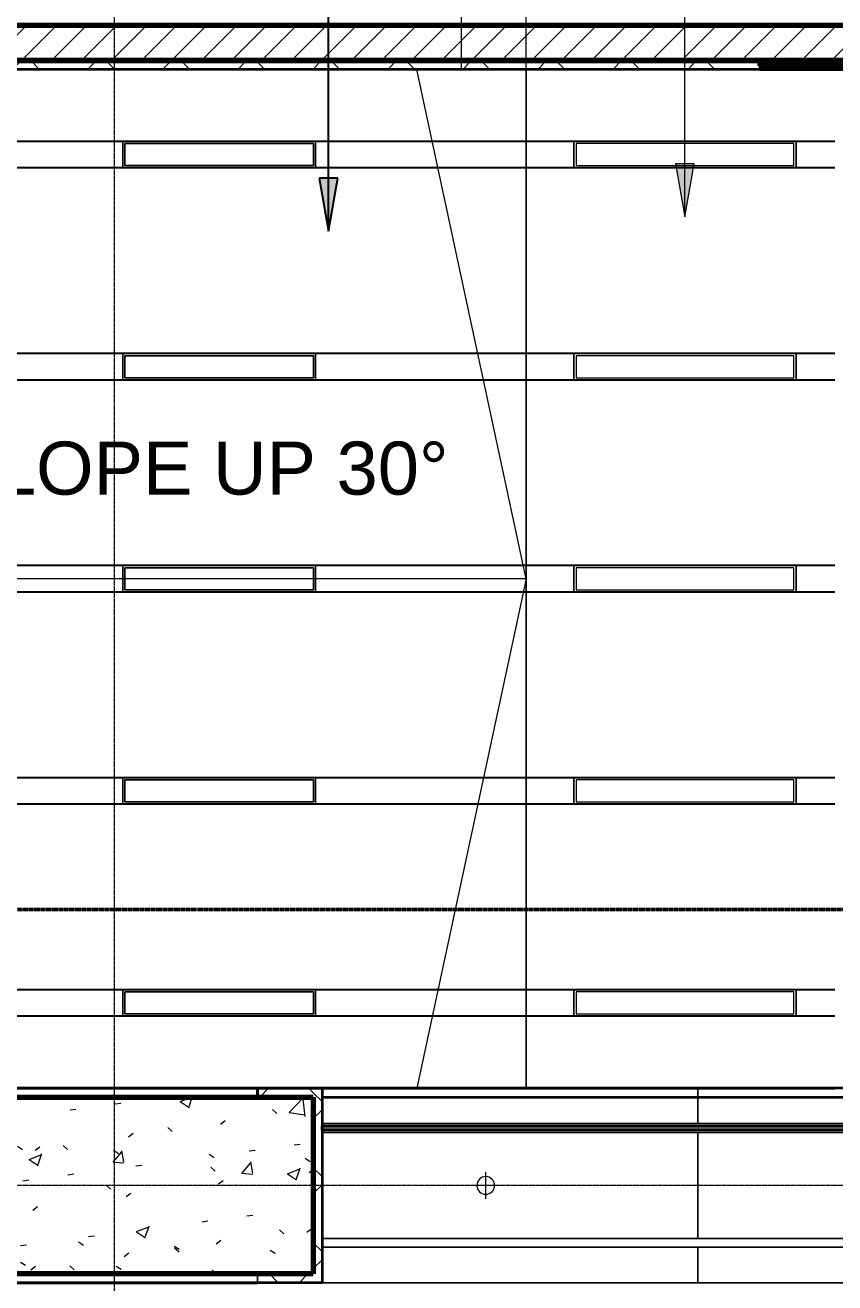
# Model space of a CAD drawing. Header units: millimetres. Extents: x -853228 to -774597, y -17231 to 22435.
# Drawn here: x -824987 to -820407, y 3028 to 10144 of the extents above; entities that cross this region are included whole.
import ezdxf
from ezdxf.xclip import XClip

# ---------------------------------------------------------------- set-up
doc = ezdxf.new("R2010")
doc.units = ezdxf.units.MM
doc.header["$XCLIPFRAME"] = 0
doc.linetypes.add('DPA_Grid _ Level 100', pattern=[10, 5.5, -1.6, 1.3, -1.6])
doc.linetypes.add('DPA_Hidden 50', pattern=[3, 2, -1])
for name, color, linetype, lineweight in [('A-ANNO-NOTE', 3, 'Continuous', 25), ('A-CLNG', 2, 'Continuous', 9), ('A-CLNG-PATT', 2, 'Continuous', 9), ('A-COLS', 5, 'Continuous', 70), ('A-COLS-E', 1, 'Continuous', 35), ('A-DETL', 1, 'Continuous', 70), ('A-DETL-GENF', 2, 'Continuous', 9), ('A-FLOR-E', 2, 'Continuous', 35), ('A-GLAZ-CURT', 2, 'Continuous', 9), ('A-WALL', 5, 'Continuous', 35), ('A-WALL-FNSH', 2, 'Continuous', 35), ('A-WALL-PATT', 1, 'Continuous', 35), ('E-LITE-EQPM', 2, 'Continuous', 9), ('G-ANNO-SECL', 3, 'Continuous', 9), ('G-ANNO-TEXT', 3, 'Continuous', 9), ('I-WALL-E', 2, 'Continuous', 35), ('S-GRID', 251, 'Continuous', 9), ('WALL-E', 2, 'Continuous', 35)]:
    doc.layers.add(name, color=color, linetype=linetype, lineweight=lineweight)
doc.styles.add('Arial_2', font='arial.ttf', dxfattribs={"height": 300})
pattern_1 = [(45, (0, 0), (-212.13203, 212.13203), []), (135, (0, 0), (-212.13203, -212.13203), [])]

# ---------------------------------------------------------------- blocks, each defined once
blk = doc.blocks.new('L1_1_FLUORESCENT W DISFUSSER - 1195L x 595W x 85H - 36W-17030651-4261-01 ENLARGED UPPER PLATFORM LEVEL - REFLECTED CEILING PLAN - SHEET 2')
at = {"layer": 'E-LITE-EQPM'}
for p, q in [((-628.5, -75), (-628.5, 75)), ((-628.5, 75), (628.5, 75)), ((-628.5, 75), (-628.5, -75)), ((628.5, 75), (-628.5, 75)), ((628.5, 75), (628.5, -75)), ((628.5, -75), (628.5, 75)), ((-615.8, 62.3), (-615.8, -62.3)), ((615.8, 62.3), (-615.8, 62.3)), ((615.8, -62.3), (615.8, 62.3)), ((-615.8, -62.3), (615.8, -62.3)), ((628.5, -75), (-628.5, -75)), ((-628.5, -75), (628.5, -75))]:
    blk.add_line(p, q, dxfattribs=at)
blk = doc.blocks.new('L1_1_FLUORESCENT W DISFUSSER - 1195L x 595W x 85H - 36W-V61-4261-01 ENLARGED UPPER PLATFORM LEVEL - REFLECTED CEILING PLAN - SHEET 2')
at = {"layer": 'E-LITE-EQPM'}
for p, q in [((-824433.6, 6936.5), (-824433.6, 7086.5)), ((-824433.6, 7086.5), (-823345, 7086.5)), ((-823345, 7086.5), (-824433.6, 7086.5)), ((-824433.6, 7086.5), (-824433.6, 6936.5)), ((-824422.6, 6949.2), (-824422.6, 7073.8)), ((-824422.6, 7073.8), (-823356, 7073.8)), ((-823356, 7073.8), (-824422.6, 7073.8)), ((-824422.6, 7073.8), (-824422.6, 6949.2)), ((-824422.6, 7073.8), (-824422.6, 6949.2)), ((-823356, 7073.8), (-824422.6, 7073.8)), ((-823356, 7073.8), (-823356, 6949.2)), ((-823356, 6949.2), (-823356, 7073.8)), ((-823356, 6949.2), (-823356, 7073.8)), ((-823345, 7086.5), (-823345, 6936.5)), ((-823345, 6936.5), (-823345, 7086.5)), ((-823345, 6936.5), (-824433.6, 6936.5)), ((-824433.6, 6936.5), (-823345, 6936.5)), ((-823356, 6949.2), (-824422.6, 6949.2)), ((-824422.6, 6949.2), (-823356, 6949.2)), ((-824422.6, 6949.2), (-823356, 6949.2))]:
    blk.add_line(p, q, dxfattribs=at)
blk = doc.blocks.new('Arrow-Stair_Ramp-Direction _EWP-Down_ - Arrow Stair Line-18594062-4261-01 ENLARGED UPPER PLATFORM LEVEL - REFLECTED CEILING PLAN - SHEET 2')
at = {"layer": 'A-DETL-GENF', "lineweight": 9}
for q in [(2530.3, 3632.5), (-304.8, 750), (2530.7, -2132.5)]:
    blk.add_line((3149.3, 750), q, dxfattribs=at)
blk.add_circle((-304.8, 750), 30, dxfattribs=at)
blk = doc.blocks.new('System Panel - DPA-AR_Metal Ceiling Rectangular Panel-13139266-4261-01 ENLARGED UPPER PLATFORM LEVEL - REFLECTED CEILING PLAN - SHEET 2')
at = {"layer": 'A-GLAZ-CURT'}
for p, q in [((-821182.4, 4129), (-823307.4, 4129)), ((-823307.4, 4129), (-821182.4, 4129)), ((-821182.4, 4129), (-821182.4, 3929)), ((-821182.4, 3929), (-821182.4, 4079)), ((-823307.3, 3929), (-821182.4, 3929)), ((-821182.4, 3929), (-823307.3, 3929))]:
    blk.add_line(p, q, dxfattribs=at)
blk = doc.blocks.new('System Panel - DPA-AR_Metal Ceiling Rectangular Panel-13139259-4261-01 ENLARGED UPPER PLATFORM LEVEL - REFLECTED CEILING PLAN - SHEET 2')
at = {"layer": 'A-GLAZ-CURT'}
for p, q in [((-818782.4, 4129), (-821182.4, 4129)), ((-821182.4, 3929), (-821182.4, 4129)), ((-821182.4, 4129), (-818782.4, 4129)), ((-818782.4, 4129), (-818782.4, 3929)), ((-821182.4, 4079), (-821182.4, 3929)), ((-818782.4, 3929), (-818782.4, 4079)), ((-821182.4, 3929), (-818782.4, 3929)), ((-818782.4, 3929), (-821182.4, 3929))]:
    blk.add_line(p, q, dxfattribs=at)
blk = doc.blocks.new('System Panel - DPA-AR_Metal Ceiling Rectangular Panel-V6-4261-01 ENLARGED UPPER PLATFORM LEVEL - REFLECTED CEILING PLAN - SHEET 2')
at = {"layer": 'A-GLAZ-CURT'}
for p, q in [((-821182.4, 3229), (-823307.3, 3229)), ((-823307.3, 3229), (-821182.4, 3229)), ((-821182.4, 3029), (-821182.4, 3229)), ((-821182.4, 3229), (-821182.4, 3029)), ((-823307.4, 3029), (-821182.4, 3029)), ((-821182.4, 3029), (-823307.4, 3029))]:
    blk.add_line(p, q, dxfattribs=at)
blk = doc.blocks.new('System Panel - DPA-AR_Metal Ceiling Rectangular Panel-V7-4261-01 ENLARGED UPPER PLATFORM LEVEL - REFLECTED CEILING PLAN - SHEET 2')
at = {"layer": 'A-GLAZ-CURT'}
for p, q in [((-818782.4, 3229), (-821182.4, 3229)), ((-821182.4, 3229), (-821182.4, 3029)), ((-821182.4, 3029), (-821182.4, 3229)), ((-821182.4, 3229), (-818782.4, 3229)), ((-818782.4, 3029), (-818782.4, 3229)), ((-818782.4, 3229), (-818782.4, 3029)), ((-821182.4, 3029), (-818782.4, 3029)), ((-818782.4, 3029), (-821182.4, 3029))]:
    blk.add_line(p, q, dxfattribs=at)
blk = doc.blocks.new('System Panel - DPA-AR_Metal Ceiling Rectangular Panel-13139320-4261-01 ENLARGED UPPER PLATFORM LEVEL - REFLECTED CEILING PLAN - SHEET 2')
at = {"layer": 'A-GLAZ-CURT'}
for p, q in [((-821182.4, 3879), (-823307.3, 3879)), ((-823307.3, 3879), (-821182.4, 3879)), ((-821182.4, 3279), (-821182.4, 3879)), ((-821182.4, 3879), (-821182.4, 3279)), ((-823307.3, 3279), (-821182.4, 3279)), ((-821182.4, 3279), (-823307.3, 3279))]:
    blk.add_line(p, q, dxfattribs=at)
blk = doc.blocks.new('System Panel - DPA-AR_Metal Ceiling Rectangular Panel-13139299-4261-01 ENLARGED UPPER PLATFORM LEVEL - REFLECTED CEILING PLAN - SHEET 2')
at = {"layer": 'A-GLAZ-CURT'}
for p, q in [((-818782.4, 3879), (-821182.4, 3879)), ((-821182.4, 3879), (-821182.4, 3279)), ((-821182.4, 3279), (-821182.4, 3879)), ((-821182.4, 3879), (-818782.4, 3879)), ((-818782.4, 3279), (-818782.4, 3879)), ((-818782.4, 3879), (-818782.4, 3279)), ((-821182.4, 3279), (-818782.4, 3279)), ((-818782.4, 3279), (-821182.4, 3279))]:
    blk.add_line(p, q, dxfattribs=at)
blk = doc.blocks.new('*U470')
at = {"layer": 'A-CLNG'}
for p, q in [((-20470.9, 6365), (-23948.9, 6365)), ((-23948.9, 6365), (-20470.9, 6365)), ((-20470.9, 550), (-20470.9, 6315)), ((-20470.9, 6315), (-20470.9, 550)), ((-20470.9, 6315), (-20470.9, 550)), ((-18725, 6315), (-20470.9, 6315)), ((-20470.9, 6315), (-18675, 6315)), ((-20470.9, 550), (-20470.9, 6315)), ((-23948.9, 550), (-20470.9, 550)), ((-20470.9, 550), (-23948.9, 550)), ((-20470.9, 550), (-18675, 550)), ((-18675, 550), (-20470.9, 550))]:
    blk.add_line(p, q, dxfattribs=at)
at = {"layer": 'A-GLAZ-CURT'}
for name in ['System Panel - DPA-AR_Metal Ceiling Rectangular Panel-13139266-4261-01 ENLARGED UPPER PLATFORM LEVEL - REFLECTED CEILING PLAN - SHEET 2', 'System Panel - DPA-AR_Metal Ceiling Rectangular Panel-13139259-4261-01 ENLARGED UPPER PLATFORM LEVEL - REFLECTED CEILING PLAN - SHEET 2', 'System Panel - DPA-AR_Metal Ceiling Rectangular Panel-13139320-4261-01 ENLARGED UPPER PLATFORM LEVEL - REFLECTED CEILING PLAN - SHEET 2', 'System Panel - DPA-AR_Metal Ceiling Rectangular Panel-13139299-4261-01 ENLARGED UPPER PLATFORM LEVEL - REFLECTED CEILING PLAN - SHEET 2', 'System Panel - DPA-AR_Metal Ceiling Rectangular Panel-V6-4261-01 ENLARGED UPPER PLATFORM LEVEL - REFLECTED CEILING PLAN - SHEET 2', 'System Panel - DPA-AR_Metal Ceiling Rectangular Panel-V7-4261-01 ENLARGED UPPER PLATFORM LEVEL - REFLECTED CEILING PLAN - SHEET 2']:
    blk.add_blockref(name, (801682.4, -3579), dxfattribs=at)
blk = doc.blocks.new('C-1-PP19-AR-4261-01-B_20250910-022855_EXDIM')
at = {"layer": 'A-DETL', "color": 55, "linetype": 'DPA_Hidden 50', "lineweight": 9}
for p, q in [((-20835.8, 6315), (-20835.8, 10915)), ((-20470.9, 6315), (-20470.9, 10915)), ((-19125, 6315), (-17625, 6315))]:
    blk.add_line(p, q, dxfattribs=at)
at = {"layer": 'S-GRID', "linetype": 'DPA_Grid _ Level 100'}
for p, q in [((-22800, -19375), (-22800, 17167.1)), ((22800, 0), (-50217.4, 0))]:
    blk.add_line(p, q, dxfattribs=at)
blk = doc.blocks.new('LGF_DL_SAA_LowPower_DL1a - LGF_DL_SAA_LowPower_DL1a-8832329-4160-01 UPPER PLATFORM LEVEL - REFLECTED CEILING PLAN')
at = {"layer": 'A-DETL-GENF'}
for p, q in [((0, 75), (0, -75)), ((72.5, 0), (-72.5, 0))]:
    blk.add_line(p, q, dxfattribs=at)
blk.add_circle((0, 0), 50, dxfattribs=at)
blk = doc.blocks.new('C-1-PP19-AR-4160-01-B_20250902-175713_EXDOWNLIGHT')
at = {"layer": 'E-LITE-EQPM', "extrusion": (0, 0, -1), "rotation": 180}
blk.add_blockref('LGF_DL_SAA_LowPower_DL1a - LGF_DL_SAA_LowPower_DL1a-8832329-4160-01 UPPER PLATFORM LEVEL - REFLECTED CEILING PLAN', (77699.6, 0), dxfattribs=at)

msp = doc.modelspace()

# ---------------------------------------------------------------- hatches: boundary and pattern name
at = {"layer": 'A-ANNO-NOTE'}
msp.add_hatch(color=256, dxfattribs=at).paths.add_polyline_path([(-823271.7, 8977.6), (-823218.8, 9277.6), (-823324.6, 9277.6)])
at = {"layer": 'A-CLNG-PATT', "lineweight": 25}
h = msp.add_hatch(dxfattribs=at)
h.set_pattern_fill('FP_3', color=256, style=0, pattern_type=2)
h.set_pattern_definition([(90, (-921915, 7011.5), (3117.69, -2e-13), [1200, 0]), (90, (-925032.7, 7011.5), (3117.69, -2e-13), [1200, 0]), (0, (-925032.7, 8136.5), (0, -1200), [3117.69, 0]), (0, (-925032.7, 7086.5), (0, -1200), [3117.69, 0])])
h.paths.add_polyline_path([(-823307.3, 4129), (-822153.3, 4129), (-822153.3, 9894), (-825631.2, 9894), (-825631.2, 4129), (-823307.4, 4129)])
h = msp.add_hatch(dxfattribs=at)
h.set_pattern_fill('FP_9', color=256, style=0, pattern_type=2)
h.set_pattern_definition([(90, (-822976, 9411.5), (3600, -2e-13), [1200, 0]), (90, (-826576, 9411.5), (3600, -2e-13), [1200, 0]), (0, (-826576, 10536.5), (0, -1200), [3600, 0]), (0, (-826576, 9486.5), (0, -1200), [3600, 0])])
h.paths.add_polyline_path([(-821182.4, 4129), (-820407.4, 4129), (-820407.4, 9894), (-822153.3, 9894), (-822153.3, 4129)])
at = {"layer": 'A-COLS-E', "lineweight": 9}
h = msp.add_hatch(dxfattribs=at)
h.set_pattern_fill('FP_1', color=256, style=0, pattern_type=2)
h.set_pattern_definition([(50, (0, 0), (728.7365, -63.75582), [76.2, -838.2]), (355, (0, 0), (-140.9716, 764.2276), [60.96, -670.56]), (100.451, (60.7, -5.3), (587.77, 700.46675), [64.76, -712.36]), (46.184, (0, 203.2), (1084.3162, -168.171), [114.3, -1257.3]), (96.636, (90.4, 189.2), (949.6099, 989.7098), [97.14, -1068.54]), (351.184, (0, 203.2), (949.6206, 989.7012), [91.44, -1005.84]), (21, (101.6, 152.4), (606.45787, -409.06057), [76.2, -838.2]), (326, (101.6, 152.4), (247.20834, 736.7529), [60.96, -670.56]), (71.451, (152.14, 118.3), (853.66825, 327.6855), [64.76, -712.36]), (37.5, (0, 0), (12.35469, 338.22012), [33.528, -628.904, 33.528, -647.192, -673.1]), (37.5, (0, 0), (12.35469, 338.22012), [-1343.152, 33.528, -639.572]), (7.5, (0, 0), (267.27887, 400.72213), [33.528, -354.584, 33.528, -613.664, -256.54]), (7.5, (0, 0), (267.27887, 400.72213), [-1035.304, 33.528, -223.012]), (327.5, (-226.57, 0), (542.36333, -22.915345), [33.528, -220.472, 33.528, -758.952, -1051.56]), (327.5, (-226.57, 0), (542.36333, -22.915345), [-1046.48, 33.528, -1018.032]), (317.5, (-328.17, 0), (592.51696, 101.7071), [33.528, -296.672, 33.528, -492.76, -746.76]), (317.5, (-328.17, 0), (592.51696, 101.7071), [-856.488, 33.528, -713.232])])
h.paths.add_polyline_path([(-823357.4, 3079), (-823357.4, 4079), (-825607.4, 4079), (-825607.4, 3079), (-825104.6, 3079)])
at = {"layer": 'A-WALL-PATT', "lineweight": 9}
h = msp.add_hatch(dxfattribs=at)
h.set_pattern_fill('FP_2', color=256, style=0, pattern_type=2)
h.set_pattern_definition([(45, (0, 0), (-84.852814, 84.852814), [])])
h.paths.add_polyline_path([(-817027.5, 9944), (-817027.5, 10144), (-832907.4, 10144), (-832907.4, 9944), (-818486.1, 9944)])
h.paths.add_polyline_path([(-834957.4, 9944), (-834507.4, 9944), (-834507.4, 10144), (-834957.4, 10144), (-834957.4, 10044)])
h = msp.add_hatch(dxfattribs=at)
h.set_pattern_fill('FP_5', color=256, style=0, pattern_type=2)
h.set_pattern_definition(pattern_1)
h.paths.add_polyline_path([(-820830.3, 9894), (-820830.3, 9944), (-832907.4, 9944), (-832907.4, 9894), (-822898.4, 9894)])
h.paths.add_polyline_path([(-834507.4, 9894), (-834507.4, 9944), (-834757.4, 9944), (-834757.4, 9894), (-834707.4, 9894)])
h = msp.add_hatch(dxfattribs=at)
h.set_pattern_fill('FP_5', color=256, style=0, pattern_type=2)
h.set_pattern_definition(pattern_1)
h.paths.add_polyline_path([(-823672.3, 4079), (-823357.3, 4079), (-823357.3, 4129), (-823672.3, 4129)])
h.paths.add_polyline_path([(-825607.4, 4079), (-825292.3, 4079), (-825292.3, 4129), (-825607.4, 4129)])
h = msp.add_hatch(dxfattribs=at)
h.set_pattern_fill('FP_5', color=256, style=0, pattern_type=2)
h.set_pattern_definition(pattern_1)
h.paths.add_polyline_path([(-823357.3, 3079), (-823307.3, 3079), (-823307.3, 4129), (-823357.3, 4129), (-823357.3, 3752.5)])
h = msp.add_hatch(dxfattribs=at)
h.set_pattern_fill('FP_5', color=256, style=0, pattern_type=2)
h.set_pattern_definition(pattern_1)
h.paths.add_polyline_path([(-823307.3, 3029), (-823307.3, 3079), (-823672.3, 3079), (-823672.3, 3029)])
h.paths.add_polyline_path([(-825607.4, 3029), (-825292.3, 3029), (-825292.3, 3079), (-825607.4, 3079)])
at = {"layer": 'G-ANNO-TEXT'}
msp.add_hatch(color=7, dxfattribs=at).paths.add_polyline_path([(-821255.2, 9060.2), (-821202.3, 9360.2), (-821308.1, 9360.2)])

# ---------------------------------------------------------------- linework, layer by layer
at = {"layer": 'A-ANNO-NOTE'}
for p, q in [((-823271.7, 8977.6), (-823271.7, 14965.9)), ((-823218.8, 9277.6), (-823324.6, 9277.6)), ((-823324.6, 9277.6), (-823271.7, 8977.6)), ((-823271.7, 8977.6), (-823218.8, 9277.6))]:
    msp.add_line(p, q, dxfattribs=at)
at = {"layer": 'A-COLS'}
for p, q in [((-825607.4, 4079), (-823357.4, 4079)), ((-823357.4, 4079), (-823357.4, 3079)), ((-823357.4, 3079), (-825607.4, 3079))]:
    msp.add_line(p, q, dxfattribs=at)
at = {"layer": 'A-FLOR-E'}
for p, q in [((-826882.4, 9944), (-820607.4, 9944)), ((-823357.3, 4079), (-825602.6, 4079)), ((-823357.4, 3079), (-823357.4, 3879)), ((-825607.4, 3079), (-823357.4, 3079))]:
    msp.add_line(p, q, dxfattribs=at)
at = {"layer": 'A-WALL', "color": 7, "lineweight": 70}
for p, q in [((-826275, 10144), (-817027.5, 10144)), ((-820830.3, 9944), (-832907.4, 9944)), ((-832907.4, 9944), (-820830.3, 9944)), ((-817027.5, 9944), (-820830.3, 9944)), ((-820830.3, 9914), (-820830.3, 9944)), ((-820830.3, 9944), (-820021.7, 9944)), ((-820830.3, 9914), (-820021.7, 9914))]:
    msp.add_line(p, q, dxfattribs=at)
at = {"layer": 'A-WALL', "lineweight": 9}
for p, q in [((-823672.3, 3029), (-823672.3, 3079)), ((-823672.3, 3079), (-823672.3, 3029))]:
    msp.add_line(p, q, dxfattribs=at)
at = {"layer": 'A-WALL-FNSH', "color": 250}
for p, q in [((-820830.3, 9894), (-832907.4, 9894)), ((-820830.3, 9944), (-820830.3, 9894)), ((-820830.3, 9894), (-820830.3, 9914)), ((-820021.7, 9894), (-820830.3, 9894)), ((-825292.3, 4129), (-823672.3, 4129)), ((-823672.3, 4129), (-823357.3, 4129)), ((-823672.3, 4079), (-823672.3, 4129)), ((-823672.3, 4129), (-823672.3, 4079)), ((-823357.3, 4129), (-823307.3, 4129)), ((-823307.3, 4129), (-823307.3, 3079)), ((-823672.3, 4079), (-825292.3, 4079)), ((-823357.3, 4079), (-823672.3, 4079)), ((-823357.3, 3079), (-823357.3, 4079)), ((-825292.3, 3079), (-823672.3, 3079)), ((-823672.3, 3079), (-823357.3, 3079)), ((-823307.3, 3079), (-823307.3, 3029)), ((-823672.3, 3029), (-825292.3, 3029)), ((-823307.3, 3029), (-823672.3, 3029))]:
    msp.add_line(p, q, dxfattribs=at)
at = {"layer": 'G-ANNO-SECL', "linetype": 'DPA_Grid _ Level 100', "lineweight": 50}
msp.add_line((-851417.7, 5139.9), (-777530.8, 5139.9), dxfattribs=at)
at = {"layer": 'G-ANNO-TEXT', "color": 10}
for p, q in [((-821255.2, 9060.2), (-821255.2, 15067.3)), ((-821202.3, 9360.2), (-821308.1, 9360.2)), ((-821308.1, 9360.2), (-821255.2, 9060.2)), ((-821255.2, 9060.2), (-821202.3, 9360.2))]:
    msp.add_line(p, q, dxfattribs=at)
at = {"layer": 'I-WALL-E'}
for p, q in [((-814257.4, 3914), (-823307.3, 3914)), ((-823307.3, 3914), (-814257.4, 3914)), ((-823307.3, 3894), (-823307.3, 3914)), ((-823307.3, 3914), (-823307.3, 3894)), ((-814257.4, 3914), (-823307.3, 3914)), ((-823307.3, 3914), (-814257.4, 3914)), ((-823307.3, 3894), (-823307.3, 3914)), ((-823307.3, 3914), (-823307.3, 3894)), ((-814257.4, 3914), (-823307.3, 3914)), ((-823307.3, 3914), (-814257.4, 3914)), ((-823307.3, 3894), (-823307.3, 3914)), ((-823307.3, 3914), (-823307.3, 3894)), ((-814257.4, 3894), (-823307.3, 3894)), ((-823307.3, 3894), (-814257.4, 3894)), ((-814257.4, 3894), (-823307.3, 3894)), ((-823307.3, 3894), (-814257.4, 3894)), ((-814257.4, 3894), (-823307.3, 3894)), ((-823307.3, 3894), (-814257.4, 3894))]:
    msp.add_line(p, q, dxfattribs=at)
at = {"layer": 'WALL-E'}
for p, q in [((-830592.5, 9944), (-820407.4, 9944)), ((-820407.4, 9944), (-828482.4, 9944)), ((-817667.8, 9944), (-820830.3, 9944)), ((-820830.3, 9894), (-817667.8, 9894)), ((-814257.4, 4129), (-825657.4, 4129)), ((-825657.4, 4129), (-822247.6, 4129)), ((-822247.6, 4129), (-820407.4, 4129)), ((-823357.3, 4079), (-825607.4, 4079)), ((-825607.4, 4079), (-823357.3, 4079)), ((-823307.3, 4079), (-814257.4, 4079)), ((-823672.3, 3079), (-825292.3, 3079)), ((-825292.3, 3029), (-823672.3, 3029))]:
    msp.add_line(p, q, dxfattribs=at)

# ---------------------------------------------------------------- block references
for name in ['C-1-PP19-AR-4261-01-B_20250910-022855_EXDIM', '*U470']:
    msp.add_blockref(name, (-801682.4, 3579))
ref = msp.add_blockref('C-1-PP19-AR-4160-01-B_20250902-175713_EXDOWNLIGHT', (-744682.4, 3579))
XClip(ref).set_block_clipping_path([(-104690.1238047112, -9620.0029952963), (-34092.6543255156, 10334.9999958097)])
at = {"layer": 'A-DETL-GENF'}
msp.add_blockref('Arrow-Stair_Ramp-Direction _EWP-Down_ - Arrow Stair Line-18594062-4261-01 ENLARGED UPPER PLATFORM LEVEL - REFLECTED CEILING PLAN - SHEET 2', (-825302.6, 6261.5), dxfattribs=at)
at = {"layer": 'E-LITE-EQPM'}
for name, p in [('L1_1_FLUORESCENT W DISFUSSER - 1195L x 595W x 85H - 36W-V61-4261-01 ENLARGED UPPER PLATFORM LEVEL - REFLECTED CEILING PLAN - SHEET 2', (0, 2400)), ('L1_1_FLUORESCENT W DISFUSSER - 1195L x 595W x 85H - 36W-17030651-4261-01 ENLARGED UPPER PLATFORM LEVEL - REFLECTED CEILING PLAN - SHEET 2', (-821255.3, 9411.5)), ('L1_1_FLUORESCENT W DISFUSSER - 1195L x 595W x 85H - 36W-V61-4261-01 ENLARGED UPPER PLATFORM LEVEL - REFLECTED CEILING PLAN - SHEET 2', (0, 1200)), ('L1_1_FLUORESCENT W DISFUSSER - 1195L x 595W x 85H - 36W-17030651-4261-01 ENLARGED UPPER PLATFORM LEVEL - REFLECTED CEILING PLAN - SHEET 2', (-821255.3, 8211.5)), ('L1_1_FLUORESCENT W DISFUSSER - 1195L x 595W x 85H - 36W-V61-4261-01 ENLARGED UPPER PLATFORM LEVEL - REFLECTED CEILING PLAN - SHEET 2', (0, 0)), ('L1_1_FLUORESCENT W DISFUSSER - 1195L x 595W x 85H - 36W-17030651-4261-01 ENLARGED UPPER PLATFORM LEVEL - REFLECTED CEILING PLAN - SHEET 2', (-821255.3, 7011.5)), ('L1_1_FLUORESCENT W DISFUSSER - 1195L x 595W x 85H - 36W-V61-4261-01 ENLARGED UPPER PLATFORM LEVEL - REFLECTED CEILING PLAN - SHEET 2', (0, -1200)), ('L1_1_FLUORESCENT W DISFUSSER - 1195L x 595W x 85H - 36W-17030651-4261-01 ENLARGED UPPER PLATFORM LEVEL - REFLECTED CEILING PLAN - SHEET 2', (-821255.3, 5811.5)), ('L1_1_FLUORESCENT W DISFUSSER - 1195L x 595W x 85H - 36W-V61-4261-01 ENLARGED UPPER PLATFORM LEVEL - REFLECTED CEILING PLAN - SHEET 2', (0, -2400)), ('L1_1_FLUORESCENT W DISFUSSER - 1195L x 595W x 85H - 36W-17030651-4261-01 ENLARGED UPPER PLATFORM LEVEL - REFLECTED CEILING PLAN - SHEET 2', (-821255.3, 4611.5))]:
    msp.add_blockref(name, p, dxfattribs=at)

# ---------------------------------------------------------------- texts
at = {"layer": 'G-ANNO-TEXT', "color": 7, "insert": (-825438, 7787.7), "char_height": 300, "width": 3511.391, "attachment_point": 1, "style": 'Arial_2'}
msp.add_mtext('SLOPE UP 30°', dxfattribs=at)

doc.saveas('drawing.dxf')
